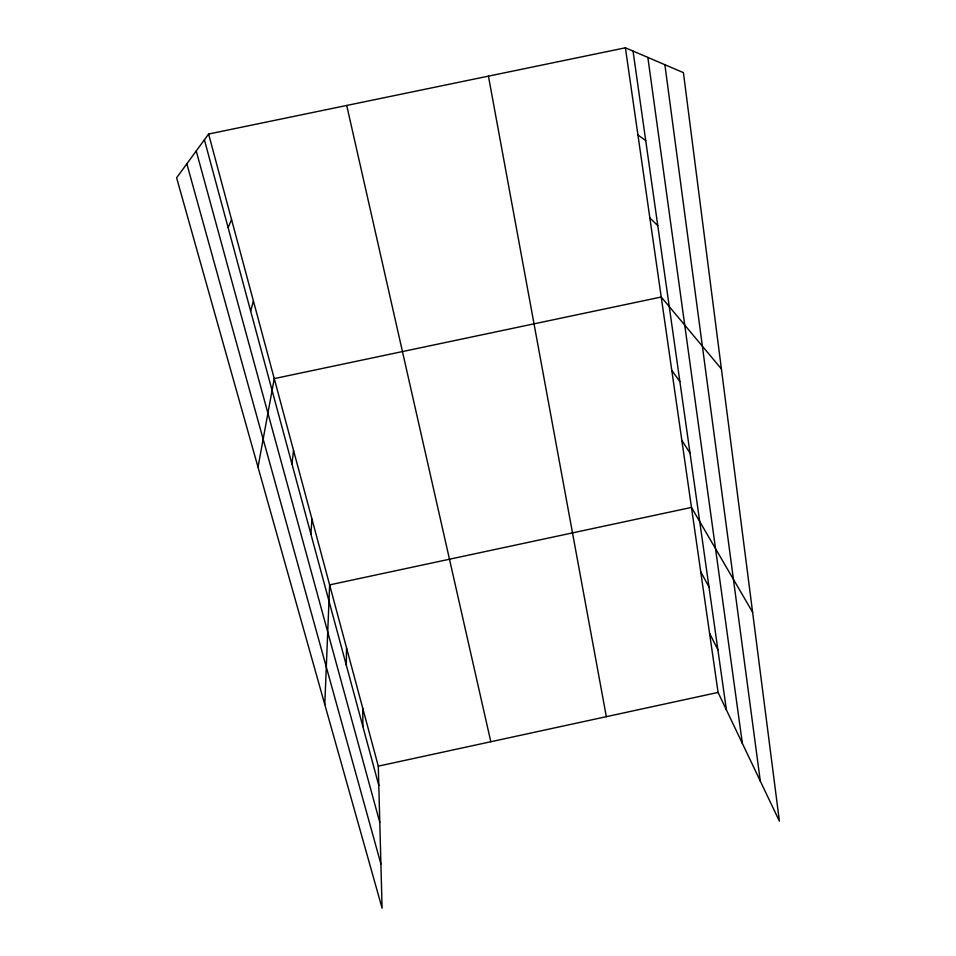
<?xml version="1.0" encoding="UTF-8"?>
<svg xmlns="http://www.w3.org/2000/svg" width="956" height="956" viewBox="0 0 956 956"><rect width="100%" height="100%" fill="white"/><g stroke="black" fill="none" stroke-linecap="round" stroke-linejoin="round"><path stroke-width="1.43" d="M346.299 665.149L346.526 647.845M324.789 704.524L329.629 584.881L691.475 507.421L752.587 612.187M310.867 533.962L311.979 519.144M291.927 463.839L293.54 450.443M258.024 467.185L274.252 378.6L661.229 297.029L721.398 368.92M250.651 311.035L253.424 301.032M228.114 227.6L231.567 219.605M208.599 134.031L176.609 177.804L382.089 908.2L378.289 766.15L208.599 134.031L625.403 47.8L683.421 72.656L779.391 821.144L718.076 692.431L625.403 47.8M378.289 766.15L718.076 692.431M637.927 134.987L645.718 140.58M649.865 217.956L657.776 225.652M671.757 370.295L679.871 381.54M681.831 440.346L690.017 453.108M700.712 571.676L709.005 587.044M709.567 633.29L717.896 649.793M186.838 163.811L380.906 863.973M196.231 150.964L379.795 822.423M204.393 139.791L378.803 785.485M346.717 105.459L490.81 741.737M488.432 76.133L606.331 716.677M633.039 51.074L726.417 709.961M647.857 57.42L742.37 743.445M664.886 64.721L760.307 781.1M362.742 708.217L362.898 726.584"/></g></svg>
